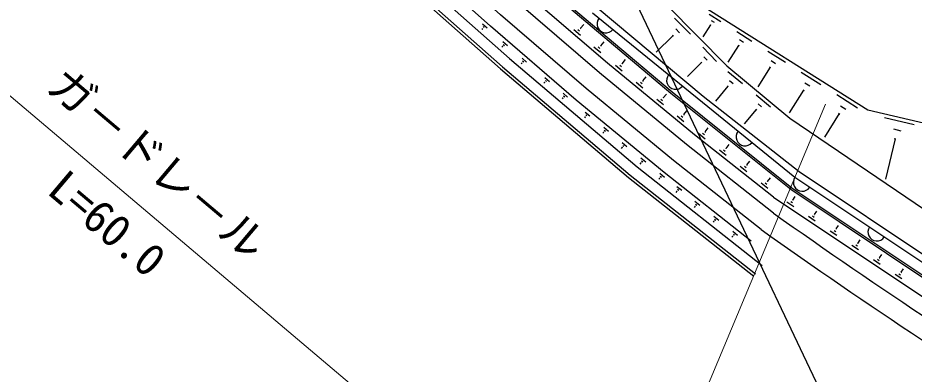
# Model space of a CAD drawing. Units: millimetres, scale not verified. Extents: x 40000 to 680000, y 20000 to 380000.
# Drawn here: x 78933 to 128954, y 261750 to 281626 of the extents above; entities that cross this region are included whole.
import ezdxf
from ezdxf.enums import TextEntityAlignment as Align

# ---------------------------------------------------------------- set-up
doc = ezdxf.new("R2010")
doc.units = ezdxf.units.MM
doc.header["$LTSCALE"] = 1000
doc.linetypes.add('CHAIN', pattern=[18.5, 12, -1.5, 3.5, -1.5])
for name, color, linetype, lineweight in [('M-BGD', 7, 'Continuous', 25), ('M-BMK', 2, 'CHAIN', 13), ('M-STR-HTXT', 7, 'Continuous', 13), ('M-STR-STRC', 7, 'Continuous', 25)]:
    doc.layers.add(name, color=color, linetype=linetype, lineweight=lineweight)
doc.styles.add('@ＭＳ ゴシック', font='')
doc.styles.add('ＭＳ ゴシック', font='')
doc.styles.get('@ＭＳ ゴシック').set_extended_font_data('@MS Gothic')
doc.styles.get('ＭＳ ゴシック').set_extended_font_data('MS Gothic')

msp = doc.modelspace()

# ---------------------------------------------------------------- linework, layer by layer
at = {"layer": 'M-BGD'}
for p, q in [((117098, 282336), (126373, 276493)), ((111000, 281911), (122296, 272735)), ((117510, 281840), (118173, 281423)), ((104872, 281294), (105121, 281076)), ((104900, 281138), (104962, 281083)), ((110334, 281047), (110522, 281265)), ((115585, 281614), (116472, 280715)), ((117591, 281234), (117172, 280568)), ((117571, 281247), (117612, 281221)), ((117634, 281485), (117799, 281381)), ((104865, 281036), (104823, 280988)), ((104858, 281043), (104873, 281029)), ((109957, 280984), (110328, 280665)), ((110192, 280976), (110285, 280896)), ((110322, 281057), (110346, 281037)), ((115489, 280632), (114558, 279713)), ((115461, 280660), (115517, 280604)), ((115648, 281011), (115870, 280786)), ((119057, 280866), (119900, 280335)), ((105997, 280302), (106251, 280085)), ((106027, 280144), (106091, 280090)), ((111469, 280075), (111662, 280300)), ((119214, 280414), (119425, 280281)), ((105994, 280041), (105950, 279989)), ((105986, 280048), (106002, 280034)), ((111087, 280012), (111462, 279688)), ((111325, 280003), (111419, 279922)), ((111457, 280085), (111480, 280065)), ((117156, 279986), (117933, 279200)), ((119160, 280094), (118568, 279154)), ((119134, 280111), (119187, 280078)), ((120796, 279770), (121775, 279153)), ((107063, 279126), (107079, 279112)), ((107074, 279381), (107329, 279163)), ((107104, 279223), (107168, 279168)), ((112666, 279067), (112855, 279297)), ((117073, 279127), (116299, 278364)), ((117048, 279152), (117097, 279103)), ((117212, 279459), (117406, 279262)), ((120978, 279245), (121223, 279091)), ((107071, 279119), (107025, 279066)), ((112282, 278994), (112669, 278677)), ((112523, 278991), (112619, 278912)), ((112654, 279077), (112678, 279058)), ((118556, 278640), (119372, 277965)), ((120915, 278874), (120224, 277777)), ((120885, 278893), (120946, 278855)), ((108344, 278295), (108599, 278076)), ((108374, 278136), (108438, 278082)), ((113804, 278124), (113828, 278105)), ((113816, 278114), (113995, 278332)), ((118660, 278142), (118864, 277973)), ((122653, 278600), (123753, 277907)), ((108340, 278032), (108295, 277979)), ((108332, 278039), (108348, 278026)), ((113440, 278043), (113818, 277732)), ((113675, 278040), (113770, 277962)), ((118559, 277813), (117872, 276982)), ((118534, 277834), (118585, 277792)), ((122858, 278011), (123133, 277837)), ((109356, 277166), (109313, 277116)), ((109348, 277173), (109364, 277160)), ((109359, 277427), (109612, 277210)), ((109389, 277269), (109452, 277215)), ((114946, 277178), (114969, 277158)), ((114957, 277168), (115127, 277375)), ((120141, 277329), (120945, 276665)), ((122787, 277594), (121986, 276321)), ((122753, 277616), (122822, 277572)), ((124635, 277352), (125802, 276617)), ((114590, 277098), (114960, 276794)), ((114820, 277095), (114912, 277019)), ((120243, 276839), (120444, 276673)), ((124852, 276726), (125144, 276542)), ((110597, 276366), (110854, 276156)), ((110631, 276210), (110695, 276158)), ((115731, 276160), (116104, 275853)), ((115963, 276157), (116056, 276080)), ((116090, 276240), (116113, 276221)), ((116102, 276230), (116279, 276446)), ((120144, 276515), (119478, 275708)), ((120119, 276536), (120170, 276494)), ((124777, 276284), (123949, 274969)), ((124741, 276307), (124814, 276261)), ((126373, 276493), (151731, 270564)), ((110600, 276107), (110557, 276054)), ((110592, 276113), (110608, 276100)), ((122019, 276037), (140868, 263250)), ((127296, 276072), (128954, 275684)), ((111631, 275253), (111578, 275188)), ((111623, 275260), (111640, 275246)), ((111629, 275521), (111895, 275304)), ((111663, 275360), (111730, 275305)), ((116916, 275189), (117302, 274884)), ((117152, 275190), (117249, 275114)), ((117280, 275277), (117304, 275258)), ((117292, 275268), (117469, 275492)), ((127801, 275429), (128216, 275332)), ((112661, 274676), (112926, 274458)), ((127892, 274884), (127367, 272635)), ((127841, 274896), (127944, 274872)), ((112663, 274408), (112610, 274343)), ((112655, 274415), (112671, 274401)), ((112695, 274515), (112762, 274460)), ((118086, 274265), (118467, 273963)), ((118319, 274266), (118414, 274191)), ((118445, 274352), (118469, 274333)), ((118457, 274343), (118630, 274562)), ((113709, 273818), (113981, 273594)), ((113744, 273652), (113812, 273596)), ((119619, 273421), (119787, 273634)), ((113711, 273542), (113652, 273471)), ((113702, 273549), (113719, 273535)), ((119251, 273344), (119628, 273046)), ((119482, 273345), (119576, 273271)), ((119607, 273430), (119630, 273412)), ((114757, 272688), (114701, 272621)), ((114748, 272695), (114765, 272682)), ((114754, 272961), (115024, 272740)), ((114789, 272797), (114857, 272742)), ((120776, 272503), (120940, 272710)), ((122296, 272735), (137562, 262546)), ((122543, 273050), (137809, 262861)), ((115711, 272227), (115983, 272012)), ((120412, 272426), (120786, 272131)), ((120641, 272427), (120734, 272354)), ((120764, 272512), (120788, 272493)), ((122129, 272142), (137396, 261953)), ((115718, 271956), (115664, 271888)), ((115709, 271963), (115726, 271949)), ((115748, 272064), (115816, 272011)), ((121112, 271618), (136864, 261106)), ((122070, 272061), (137343, 261868)), ((122196, 271461), (122325, 271655)), ((116727, 271122), (116674, 271055)), ((116719, 271129), (116736, 271115)), ((116720, 271393), (116992, 271178)), ((116758, 271231), (116826, 271177)), ((121858, 271361), (122234, 271110)), ((122074, 271380), (122168, 271317)), ((122184, 271469), (122208, 271454)), ((123392, 270663), (123416, 270647)), ((123404, 270655), (123533, 270849)), ((117784, 270288), (117731, 270221)), ((117775, 270294), (117792, 270281)), ((117777, 270558), (118048, 270343)), ((117814, 270396), (117882, 270342)), ((123065, 270555), (123441, 270304)), ((123282, 270574), (123376, 270511)), ((118833, 269723), (119104, 269509)), ((124273, 269749), (124649, 269498)), ((124489, 269768), (124583, 269705)), ((124600, 269857), (124623, 269841)), ((124611, 269849), (124740, 270043)), ((118840, 269454), (118788, 269388)), ((118831, 269460), (118848, 269447)), ((118870, 269562), (118938, 269508)), ((125819, 269043), (125948, 269236)), ((125480, 268943), (125856, 268693)), ((125697, 268962), (125790, 268899)), ((125807, 269051), (125830, 269036)), ((126688, 268138), (127063, 267887)), ((126904, 268156), (126998, 268094)), ((127014, 268245), (127038, 268230)), ((127026, 268238), (127155, 268430)), ((128233, 267432), (128362, 267625)), ((127895, 267332), (128270, 267081)), ((128111, 267351), (128205, 267288)), ((128221, 267440), (128245, 267424))]:
    msp.add_line(p, q, dxfattribs=at)
for points in [[(79960, 313730), (82151, 311175), (86650, 306142), (90241, 302234), (95752, 296456), (99138, 293207), (104331, 288354), (111261, 282214), (117177, 277259), (122543, 273050)], [(79046, 312927), (82197, 309325), (86644, 304444), (91894, 298945), (96919, 293947), (102249, 288867), (108132, 283554), (115384, 277419), (122070, 272061)], [(79121, 312992), (82272, 309391), (86718, 304512), (91966, 299015), (96989, 294019), (102317, 288941), (108198, 283629), (115447, 277497), (122129, 272142)], [(121112, 271618), (116696, 275108), (111837, 279101), (107086, 283192), (102526, 287267), (98491, 291019), (93991, 295383), (89573, 299833), (85300, 304356), (81180, 308856), (78329, 312297)], [(121103, 270734), (116257, 274563), (111387, 278565), (106624, 282666), (102054, 286750), (98009, 290511), (93499, 294885), (89070, 299346), (84788, 303879), (80658, 308389), (77717, 311760)], [(120413, 269813), (115535, 273667), (110646, 277685), (105866, 281801), (101279, 285900), (97217, 289677), (92690, 294067), (88244, 298546), (83946, 303096), (79800, 307623), (76873, 311019)], [(119863, 269164), (115002, 273005), (110099, 277035), (105305, 281162), (100707, 285272), (96632, 289061), (92093, 293462), (87633, 297954), (83323, 302517), (79167, 307056), (76159, 310391)], [(75738, 310021), (79144, 306104), (86322, 298317), (93063, 291600), (99499, 285446), (106366, 279352), (113496, 273309), (120470, 267806)], [(75174, 309526), (78586, 305604), (85782, 297796), (92539, 291064), (98991, 284895), (105874, 278785), (113021, 272728), (120006, 267217)], [(75287, 309625), (78697, 305704), (85890, 297901), (92644, 291171), (99092, 285005), (105973, 278898), (113116, 272844), (120099, 267335)], [(115173, 282316), (118500, 278946), (122019, 276037)]]:
    msp.add_lwpolyline(points, dxfattribs=at)
for centre, radius, start, end in [((174210, 396507), 116000, 240.10413, 270.36083), ((111760, 281294), 500, 140.9115, 320.9115), ((115640, 278141), 500, 140.9115, 320.9115), ((119521, 274989), 500, 140.9115, 320.9115), ((122717, 272454), 500, 146.2814, 326.2814), ((311854, 540021), 330003, 234.68786, 238.43969), ((311854, 540021), 331153, 234.68264, 238.43969), ((126876, 269678), 500, 146.2814, 326.2814)]:
    msp.add_arc(centre, radius, start, end, dxfattribs=at)
at = {"layer": 'M-BMK'}
msp.add_arc((174210, 396507), 120000, 221.65016, 270.00273, dxfattribs=at)
at = {"layer": 'M-STR-HTXT'}
for p, q in [((58085, 294518), (112237, 248734)), ((124013, 276814), (111464, 246890))]:
    msp.add_line(p, q, dxfattribs=at)
at = {"layer": 'M-STR-STRC'}
msp.add_line((111674, 286177), (124858, 258410), dxfattribs=at)

# ---------------------------------------------------------------- texts
at = {"layer": 'M-STR-HTXT', "style": 'ＭＳ ゴシック'}
msp.add_text('ガ－ドレ－ル', height=1833, rotation=319.787, dxfattribs=at).set_placement((85807, 272390), align=Align.BOTTOM_CENTER)
at = {"layer": 'M-STR-HTXT', "style": '@ＭＳ ゴシック'}
msp.add_text('L=60.0', height=1833, rotation=319.787, dxfattribs=at).set_placement((84516, 270862), align=Align.TOP_CENTER)

doc.saveas('drawing.dxf')
